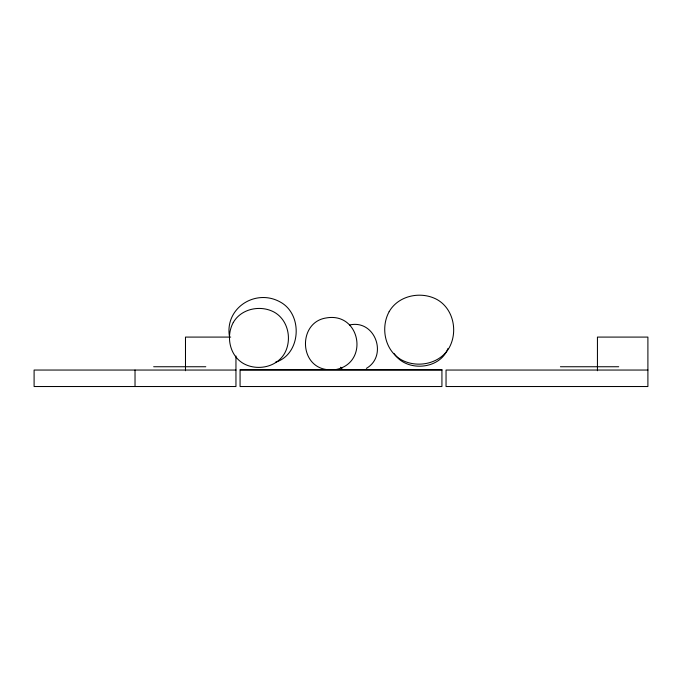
<?xml version="1.0" encoding="UTF-8"?>
<svg xmlns="http://www.w3.org/2000/svg" width="682" height="682" viewBox="0 0 682 682"><rect width="100%" height="100%" fill="white"/><g stroke="black" fill="none" stroke-linecap="round" stroke-linejoin="round"><path stroke-width="1.02" d="M447.929 348.536C439.839 369.789 406.438 372.312 394.179 353.634M366.353 368.391C388.228 355.748 375.117 319.133 349.559 324.99M275.366 362.278C301.001 354.563 303.345 314.496 280.302 302.041C255.588 288.136 224.327 308.153 229.536 336.865M336.311 369.465C369.533 362.474 360.181 311.657 326.013 317.991C298.631 322.228 298.631 365.228 326.013 369.465M230.695 337.087L185.487 337.087L185.487 370.744M153.655 366.745L205.785 366.745M560.416 366.745L618.702 366.745M240.073 369.712L441.927 369.712M235.955 370.045L34.1 370.045L34.1 386.524L235.955 386.524L235.955 356.021M647.9 370.045L446.045 370.045L446.045 386.524L647.9 386.524L647.9 337.087L597.441 337.087L597.441 370.744M340.454 367.231L341.997 368.391M135.027 370.045L135.027 386.524M233.278 322.509C225.733 336.209 229.553 355.612 243.551 363.591C257.25 371.136 276.653 367.308 284.633 353.319C292.177 339.619 288.35 320.216 274.36 312.237C260.66 304.692 241.258 308.511 233.278 322.509M389.166 311.648C380.343 327.675 384.81 350.369 401.178 359.704C417.196 368.527 439.899 364.052 449.225 347.684C458.057 331.665 453.581 308.972 437.213 299.637C421.195 290.813 398.493 295.289 389.166 311.648M441.927 370.045L240.073 370.045L240.073 386.524L441.927 386.524L441.927 370.045"/></g></svg>
